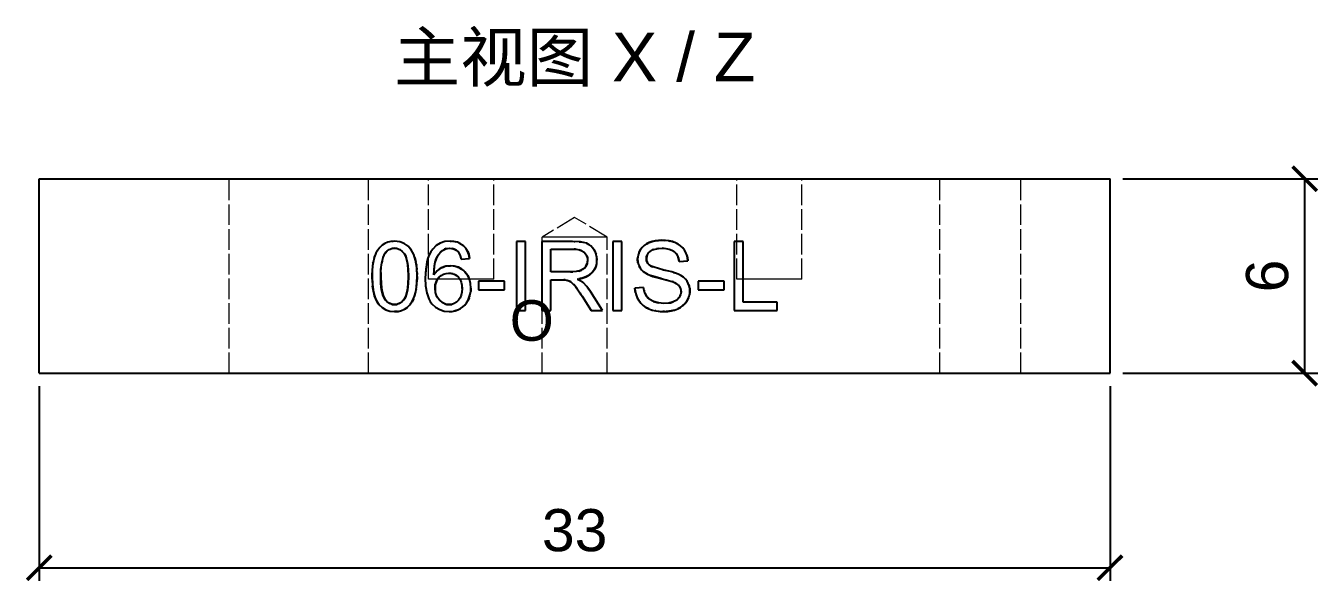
# Model space of a CAD drawing. Header units: millimetres. Extents: x 11 to 330, y 32 to 137.
# Drawn here: x 63.59 to 103.41, y 85.59 to 102.71 of the extents above; entities that cross this region are included whole.
import ezdxf
from ezdxf.enums import TextEntityAlignment as Align

# ---------------------------------------------------------------- set-up
doc = ezdxf.new("R2010")
doc.units = ezdxf.units.MM
doc.header["$LTSCALE"] = 0.5
doc.linetypes.add('DASHED', pattern=[1.524, 1.27, -0.254])
for name, color, linetype, lineweight in [('ANNOTATIONS', 7, 'CONTINUOUS', 18), ('DIMENSIONS', 7, 'CONTINUOUS', 18), ('HIDDEN', 7, 'DASHED', 13), ('VISIBLE', 7, 'CONTINUOUS', 25)]:
    doc.layers.add(name, color=color, linetype=linetype, lineweight=lineweight)
doc.styles.add('CJK', font='Arial Unicode.ttf')
doc.styles.add('OpenSansCondensed-Light', font='OpenSansCondensed-Light.ttf')
doc.dimstyles.new('EZDXF', dxfattribs={"dimtxt": 0.25, "dimasz": 0.175, "dimexe": 0.375, "dimexo": 0.125, "dimgap": 0.1, "dimtad": 1, "dimlfac": 100, "dimzin": 12, "dimdsep": 46, "dimtxsty": 'OpenSansCondensed-Light', "dimblk": 'ARCHTICK', "dimcen": 2.5, "dimazin": 3, "dimtfac": 0.5, "dimtmove": 2, "dimatfit": 3})

# ---------------------------------------------------------------- blocks, each defined once
blk = doc.blocks.new('_ARCHTICK')
at = {"color": 0, "linetype": 'BYBLOCK', "const_width": 0.15}
blk.add_lwpolyline([(-0.5, -0.5), (0.5, 0.5)], dxfattribs=at)

msp = doc.modelspace()

# ---------------------------------------------------------------- linework, layer by layer
at = {"layer": 'HIDDEN'}
for p, q in [((69.85, 92), (69.85, 98)), ((74.15, 92), (74.15, 98)), ((75.995, 94.9), (75.995, 98)), ((78.005, 94.9), (78.005, 98)), ((85.495, 94.9), (85.495, 98)), ((87.505, 94.9), (87.505, 98)), ((91.75, 92), (91.75, 98)), ((94.25, 92), (94.25, 98)), ((80.5, 96.80386), (79.495, 96.2)), ((81.505, 96.2), (80.5, 96.80386)), ((79.495, 92), (79.495, 96.2)), ((81.505, 92), (81.505, 96.2))]:
    msp.add_line(p, q, dxfattribs=at)
for points in [[(74.15, 98), (74.0961, 98), (73.93708, 98), (73.68094, 98), (73.3405, 98), (72.93285, 98), (72.47842, 98), (72, 98), (71.52158, 98), (71.06715, 98), (70.6595, 98), (70.31906, 98), (70.06292, 98), (69.9039, 98), (69.85, 98)], [(78.005, 98), (77.9798, 98), (77.90547, 98), (77.78574, 98), (77.62661, 98), (77.43605, 98), (77.22363, 98), (77, 98), (76.77637, 98), (76.56395, 98), (76.37339, 98), (76.21426, 98), (76.09453, 98), (76.0202, 98), (75.995, 98)], [(87.505, 98), (87.4798, 98), (87.40547, 98), (87.28574, 98), (87.12661, 98), (86.93605, 98), (86.72363, 98), (86.5, 98), (86.27637, 98), (86.06395, 98), (85.87339, 98), (85.71426, 98), (85.59453, 98), (85.5202, 98), (85.495, 98)], [(94.25, 98), (94.21866, 98), (94.12621, 98), (93.97729, 98), (93.77936, 98), (93.54235, 98), (93.27815, 98), (93, 98), (92.72185, 98), (92.45765, 98), (92.22064, 98), (92.02271, 98), (91.87379, 98), (91.78134, 98), (91.75, 98)], [(74.56392, 95.94763), (74.6757, 96.01739), (74.80532, 96.05899)], [(74.85993, 96.06749), (74.88035, 96.06954)], [(74.90876, 96.07145), (74.94921, 96.07243)], [(74.94921, 96.07243), (74.99618, 96.07109)], [(75.0027, 96.07068), (75.03131, 96.06821)], [(75.03148, 96.0682), (75.14649, 96.0456), (75.2496, 96.0035)], [(75.2496, 96.0035), (75.31545, 95.96228)], [(76.12467, 95.82863), (76.23269, 95.93529), (76.35795, 96.01148), (76.50044, 96.05719), (76.66016, 96.07243)], [(76.70063, 96.07149), (76.73217, 96.06937)], [(76.81144, 96.05803), (76.82748, 96.05457)], [(76.84054, 96.05143), (76.93341, 96.01973)], [(81.505, 96.2), (81.4798, 96.2), (81.40547, 96.2), (81.28574, 96.2), (81.12661, 96.2), (80.93605, 96.2), (80.72363, 96.2), (80.5, 96.2), (80.27637, 96.2), (80.06395, 96.2), (79.87339, 96.2), (79.71426, 96.2), (79.59453, 96.2), (79.5202, 96.2), (79.495, 96.2)], [(80.43034, 96.06372), (80.48505, 96.06316)], [(80.5038, 96.0627), (80.6344, 96.05471)], [(80.75695, 96.03663), (80.8628, 96.0064)], [(82.61949, 95.91717), (82.72543, 95.99221)], [(82.75044, 96.00544), (82.79868, 96.02744)], [(83.26958, 96.0977), (83.40445, 96.08224)], [(83.43275, 96.07687), (83.60627, 96.02381)], [(83.60627, 96.02381), (83.64316, 96.00708)], [(74.34836, 95.63491), (74.42284, 95.7858)], [(74.4273, 95.79284), (74.4907, 95.87708), (74.56392, 95.94763)], [(74.6222, 95.63951), (74.58911, 95.55428), (74.5628, 95.45252)], [(74.86781, 95.84824), (74.76773, 95.80855), (74.68351, 95.73555)], [(75.22741, 95.7154), (75.13336, 95.80129), (75.08114, 95.82935), (75.02546, 95.84748)], [(75.33059, 95.95086), (75.40327, 95.88289)], [(75.46293, 95.80468), (75.5441, 95.6458)], [(75.5441, 95.6458), (75.57289, 95.56534)], [(75.89683, 94.93179), (75.91107, 95.21913), (75.95379, 95.46438), (75.98583, 95.57122), (76.02499, 95.66755), (76.07127, 95.75335), (76.12467, 95.82863)], [(76.3775, 95.7484), (76.37397, 95.74503)], [(76.49062, 95.82637), (76.42507, 95.78799)], [(76.6442, 95.85765), (76.5388, 95.84376)], [(76.72291, 95.84983), (76.6442, 95.85765)], [(76.90541, 95.74591), (76.84537, 95.79758)], [(76.98748, 95.58565), (76.93182, 95.71162)], [(77.18297, 95.7956), (77.19397, 95.77555)], [(80.48213, 95.82789), (80.44195, 95.82863)], [(80.63966, 95.80626), (80.52097, 95.82564)], [(80.78806, 95.7314), (80.71565, 95.77875)], [(80.84089, 95.67265), (80.78806, 95.7314)], [(80.87452, 95.61053), (80.85303, 95.65397)], [(80.95638, 95.9574), (80.99378, 95.92897)], [(81.0307, 95.89414), (81.04019, 95.88388)], [(81.13121, 95.74468), (81.14574, 95.711)], [(81.15819, 95.67637), (81.17641, 95.60562)], [(82.4439, 95.57732), (82.45833, 95.65289), (82.48374, 95.72593)], [(82.76282, 95.6906), (82.72289, 95.61096)], [(82.82843, 95.75825), (82.76282, 95.6906)], [(82.90274, 95.80246), (82.82843, 95.75825)], [(83.01786, 95.83675), (82.92689, 95.81219)], [(83.20066, 95.85185), (83.09795, 95.84758)], [(83.57144, 95.74881), (83.51094, 95.78888), (83.43903, 95.81913), (83.35572, 95.83957), (83.26099, 95.85019)], [(83.69279, 95.56727), (83.64368, 95.66904), (83.57144, 95.74881)], [(83.68096, 95.98725), (83.79982, 95.90023)], [(83.80171, 95.89844), (83.88417, 95.7996)], [(83.88417, 95.7996), (83.94695, 95.67653)], [(83.95057, 95.6667), (83.95694, 95.64799)], [(83.96955, 95.60346), (83.97337, 95.58689)], [(74.25739, 95.09853), (74.28459, 95.39197)], [(74.2892, 95.41851), (74.32063, 95.55295)], [(74.55447, 95.4089), (74.53597, 95.26817), (74.52596, 95.1067)], [(75.60463, 95.44718), (75.62114, 95.35277)], [(75.62506, 95.32306), (75.63379, 95.2365)], [(75.63667, 95.19637), (75.63732, 95.18589)], [(76.16567, 95.22522), (76.1575, 95.08359)], [(76.1861, 95.37134), (76.17196, 95.28284)], [(76.19439, 95.40985), (76.18645, 95.37309)], [(76.19493, 95.08653), (76.26076, 95.15791), (76.33428, 95.21576)], [(76.47961, 95.28536), (76.55572, 95.30521)], [(76.57499, 95.30861), (76.59447, 95.31141)], [(76.67322, 95.31636), (76.75358, 95.31159)], [(77.00409, 95.52243), (76.99453, 95.56106)], [(80.71246, 95.18033), (80.75264, 95.20318)], [(80.8801, 95.37328), (80.89763, 95.48325)], [(80.89763, 95.48325), (80.882, 95.58957)], [(81.18786, 95.48325), (81.18257, 95.39979), (81.1667, 95.32147)], [(82.48806, 95.29734), (82.45065, 95.40824)], [(82.62114, 95.13002), (82.56214, 95.18652), (82.51497, 95.24888)], [(82.90302, 95.28343), (83.03771, 95.23818), (83.2188, 95.19228)], [(83.97338, 95.58688), (83.97556, 95.5764)], [(74.27056, 94.68905), (74.25663, 94.90086)], [(75.64154, 94.88936), (75.63269, 94.73208)], [(75.63732, 95.18588), (75.64117, 95.10014)], [(75.6425, 95.04079), (75.64288, 94.98549)], [(76.1029, 94.14017), (76.05461, 94.20508), (76.01275, 94.27971), (75.94835, 94.45816), (75.90971, 94.67552), (75.89683, 94.93179)], [(78.005, 94.9), (77.9798, 94.9), (77.90547, 94.9), (77.78574, 94.9), (77.62661, 94.9), (77.43605, 94.9), (77.22363, 94.9), (77, 94.9), (76.77637, 94.9), (76.56395, 94.9), (76.37339, 94.9), (76.21426, 94.9), (76.09453, 94.9), (76.0202, 94.9), (75.995, 94.9)], [(76.1566, 95.03338), (76.17875, 95.06531)], [(76.62098, 95.08562), (76.53581, 95.07768), (76.45735, 95.05388), (76.38561, 95.01419), (76.32058, 94.95864)], [(76.7991, 95.0471), (76.76028, 95.06318)], [(76.91702, 94.95864), (76.85776, 95.01179)], [(77.03233, 94.67016), (77.01988, 94.75532), (76.99651, 94.83179), (76.96222, 94.89956), (76.91702, 94.95864)], [(77.08919, 95.15263), (77.11801, 95.12408)], [(77.26333, 94.88184), (77.29202, 94.7603), (77.30158, 94.62704)], [(80.16551, 94.87969), (80.09512, 94.881)], [(80.18645, 94.87861), (80.18262, 94.87884)], [(80.21398, 94.87641), (80.21008, 94.87678)], [(80.25185, 94.87084), (80.22228, 94.8755)], [(80.2779, 94.86347), (80.25185, 94.87084)], [(80.34566, 94.83459), (80.29495, 94.85753)], [(80.44494, 94.76099), (80.38028, 94.81425)], [(80.44623, 95.12634), (80.63099, 95.15093)], [(80.62857, 94.91032), (80.58852, 94.90422)], [(80.66937, 94.86147), (80.67347, 94.85904)], [(80.68152, 94.85418), (80.70306, 94.84046)], [(80.70747, 94.8375), (80.70748, 94.8375)], [(80.71946, 94.82918), (80.72623, 94.82428)], [(80.75831, 94.79828), (80.84745, 94.70718)], [(82.65582, 95.10344), (82.62562, 95.12636)], [(82.83914, 95.00861), (82.74208, 95.05079)], [(83.29173, 94.88377), (83.20621, 94.90506)], [(83.33973, 95.16391), (83.56048, 95.10387)], [(83.50193, 94.82484), (83.34664, 94.86959)], [(83.58593, 94.79107), (83.53153, 94.81425)], [(83.58491, 95.09608), (83.68971, 95.0566)], [(83.68971, 95.0566), (83.77836, 95.00981), (83.8543, 94.95704)], [(83.8666, 94.94693), (83.96398, 94.83964)], [(83.96398, 94.83964), (84.02206, 94.72419)], [(87.505, 94.9), (87.4798, 94.9), (87.40547, 94.9), (87.28574, 94.9), (87.12661, 94.9), (86.93605, 94.9), (86.72363, 94.9), (86.5, 94.9), (86.27637, 94.9), (86.06395, 94.9), (85.87339, 94.9), (85.71426, 94.9), (85.59453, 94.9), (85.5202, 94.9), (85.495, 94.9)], [(75.60864, 94.55016), (75.5784, 94.42094)], [(75.63269, 94.73207), (75.61628, 94.59511)], [(76.20327, 94.5392), (76.22237, 94.45192), (76.25455, 94.36728)], [(76.91557, 94.24828), (76.96763, 94.32103), (77.00482, 94.40574), (77.02713, 94.50242), (77.03456, 94.61108)], [(77.29513, 94.51964), (77.26277, 94.37123)], [(80.47177, 94.73308), (80.44495, 94.76098)], [(80.67097, 94.46373), (80.57231, 94.60674)], [(80.72639, 94.37889), (80.70449, 94.41271)], [(80.87213, 94.67848), (80.88966, 94.65713)], [(80.88967, 94.65713), (80.89735, 94.64751)], [(82.43023, 94.31764), (82.39745, 94.39773), (82.37463, 94.48202)], [(82.62454, 94.64301), (82.63746, 94.56511)], [(82.64669, 94.52786), (82.65943, 94.48754)], [(82.66129, 94.4824), (82.66318, 94.47733)], [(82.66461, 94.47359), (82.67131, 94.45712)], [(83.65137, 94.75401), (83.63211, 94.76631)], [(83.69662, 94.71788), (83.69254, 94.7217)], [(83.75685, 94.63276), (83.72309, 94.68872)], [(83.76559, 94.4175), (83.78113, 94.51385)], [(83.7787, 94.55378), (83.77419, 94.58008)], [(84.04071, 94.42115), (84.01279, 94.32804)], [(84.03276, 94.68993), (84.04651, 94.62351)], [(84.04861, 94.46988), (84.04297, 94.43266)], [(74.46596, 94.12058), (74.44129, 94.1539)], [(74.94921, 93.9), (74.80364, 93.91379), (74.67457, 93.95515), (74.56201, 94.02408), (74.46596, 94.12058)], [(74.67091, 94.25625), (74.76394, 94.17029), (74.81535, 94.14212), (74.87002, 94.12382)], [(75.0284, 94.12386), (75.08309, 94.14224), (75.13452, 94.17055), (75.22758, 94.25693)], [(75.43232, 94.12433), (75.33595, 94.02553)], [(75.56596, 94.38107), (75.53354, 94.29641)], [(76.63549, 93.9), (76.47976, 93.91501), (76.33908, 93.96004), (76.21346, 94.0351), (76.1029, 94.14017)], [(76.27287, 94.33143), (76.33032, 94.25061)], [(76.44993, 94.15942), (76.49684, 94.1388)], [(76.71041, 94.123), (76.78755, 94.14938), (76.85836, 94.19392)], [(77.18881, 94.20659), (77.09519, 94.08429), (76.97797, 93.99142)], [(77.21524, 94.25482), (77.18881, 94.20659)], [(77.25763, 94.35568), (77.24635, 94.3248)], [(82.43554, 94.3069), (82.43359, 94.31079)], [(82.54727, 94.14647), (82.5277, 94.1683)], [(82.67406, 94.04128), (82.61466, 94.084)], [(82.76651, 94.31745), (82.78173, 94.30371)], [(82.78937, 94.29728), (82.79655, 94.29149)], [(82.79657, 94.29148), (82.80178, 94.28743)], [(82.81572, 94.27713), (82.92639, 94.21563)], [(83.08832, 94.16683), (83.2529, 94.15251)], [(83.2529, 94.15251), (83.39739, 94.16331)], [(83.41173, 94.16572), (83.42617, 94.16844)], [(83.44923, 94.1734), (83.45735, 94.17534)], [(83.53734, 94.2004), (83.63436, 94.24989)], [(83.64365, 94.25628), (83.64697, 94.25866)], [(83.81897, 94.06918), (83.74113, 94.01702)], [(83.74251, 94.36557), (83.75481, 94.39004)], [(75.06759, 93.90885), (75.03482, 93.9045)], [(75.27098, 93.98004), (75.17502, 93.93553), (75.06761, 93.90885)], [(76.78109, 93.91439), (76.63549, 93.9)], [(76.97797, 93.99142), (76.91581, 93.95844)], [(82.98313, 93.92421), (82.87753, 93.94966), (82.78199, 93.98417)], [(83.21898, 93.90057), (83.00618, 93.92008)], [(83.32157, 93.90127), (83.26596, 93.9)], [(83.4735, 93.9191), (83.4735, 93.9191)], [(83.67592, 93.98344), (83.57989, 93.94625)], [(74.15, 92), (74.0961, 92), (73.93708, 92), (73.68094, 92), (73.3405, 92), (72.93285, 92), (72.47842, 92), (72, 92), (71.52158, 92), (71.06715, 92), (70.6595, 92), (70.31906, 92), (70.06292, 92), (69.9039, 92), (69.85, 92)], [(81.505, 92), (81.4798, 92), (81.40547, 92), (81.28574, 92), (81.12661, 92), (80.93605, 92), (80.72363, 92), (80.5, 92), (80.27637, 92), (80.06395, 92), (79.87339, 92), (79.71426, 92), (79.59453, 92), (79.5202, 92), (79.495, 92)], [(94.25, 92), (94.21866, 92), (94.12621, 92), (93.97729, 92), (93.77936, 92), (93.54235, 92), (93.27815, 92), (93, 92), (92.72185, 92), (92.45765, 92), (92.22064, 92), (92.02271, 92), (91.87379, 92), (91.78134, 92), (91.75, 92)]]:
    msp.add_lwpolyline(points, dxfattribs=at)
at = {"layer": 'VISIBLE'}
for p, q in [((64, 92), (64, 98)), ((64, 98), (97, 98)), ((97, 92), (97, 98)), ((78.70488, 96.06372), (78.70488, 93.93628)), ((78.98641, 96.06372), (78.70488, 96.06372)), ((78.98641, 93.93628), (78.98641, 96.06372)), ((79.48707, 96.06372), (79.48707, 93.93628)), ((80.43034, 96.06372), (79.48707, 96.06372)), ((81.67691, 96.06372), (81.67691, 93.93628)), ((81.95844, 96.06372), (81.67691, 96.06372)), ((81.95844, 93.93628), (81.95844, 96.06372)), ((85.41517, 96.06372), (85.41517, 93.93628)), ((85.6967, 96.06372), (85.41517, 96.06372)), ((85.6967, 94.18734), (85.6967, 96.06372)), ((79.7686, 95.1248), (79.7686, 95.82863)), ((79.7686, 95.82863), (80.44195, 95.82863)), ((77.00409, 95.52243), (77.26385, 95.54274)), ((83.71873, 95.44406), (83.98865, 95.46438)), ((77.53232, 94.83747), (77.53232, 94.5748)), ((78.33483, 94.83747), (77.53232, 94.83747)), ((78.33483, 94.5748), (78.33483, 94.83747)), ((80.37375, 95.1248), (79.7686, 95.1248)), ((79.7686, 93.93628), (79.7686, 94.881)), ((79.7686, 94.881), (80.09512, 94.881)), ((84.30211, 94.83747), (84.30211, 94.5748)), ((85.10462, 94.83747), (84.30211, 94.83747)), ((85.10462, 94.5748), (85.10462, 94.83747)), ((77.53232, 94.5748), (78.33483, 94.5748)), ((81.36201, 93.93628), (80.99195, 94.5153)), ((82.62454, 94.64301), (82.35897, 94.61979)), ((84.30211, 94.5748), (85.10462, 94.5748)), ((80.72639, 94.37889), (81.00792, 93.93628)), ((86.74446, 94.18734), (85.6967, 94.18734)), ((86.74446, 93.93628), (86.74446, 94.18734)), ((78.70488, 93.93628), (78.98641, 93.93628)), ((79.48707, 93.93628), (79.7686, 93.93628)), ((81.00792, 93.93628), (81.36201, 93.93628)), ((81.67691, 93.93628), (81.95844, 93.93628)), ((85.41517, 93.93628), (86.74446, 93.93628)), ((64, 92), (97, 92))]:
    msp.add_line(p, q, dxfattribs=at)
for points in [[(74.94921, 96.07243), (74.83931, 96.06481), (74.73802, 96.04162), (74.64604, 96.00256), (74.56392, 95.94763)], [(74.80532, 96.05899), (74.85993, 96.06749)], [(74.88035, 96.06954), (74.90876, 96.07145)], [(75.2496, 96.0035), (75.10939, 96.05532), (74.94921, 96.07243)], [(74.99618, 96.07109), (75.0027, 96.07068)], [(75.03131, 96.06821), (75.03148, 96.0682)], [(75.46293, 95.80468), (75.36764, 95.91921), (75.2496, 96.0035)], [(76.66016, 96.07243), (76.50269, 96.05764), (76.35936, 96.01212), (76.23277, 95.93535), (76.12467, 95.82863)], [(77.07157, 95.93166), (76.98498, 95.99367), (76.88703, 96.03775), (76.77845, 96.06387), (76.66016, 96.07243)], [(76.66016, 96.07243), (76.70063, 96.07149)], [(76.73217, 96.06937), (76.81144, 96.05803)], [(76.82748, 96.05457), (76.84054, 96.05143)], [(76.93341, 96.01973), (77.00591, 95.981), (77.07157, 95.93166)], [(80.8628, 96.0064), (80.77719, 96.0322), (80.67562, 96.05005), (80.43034, 96.06372)], [(80.48505, 96.06316), (80.5038, 96.0627)], [(80.6344, 96.05471), (80.75695, 96.03663)], [(81.09934, 95.80396), (81.05156, 95.8708), (80.99614, 95.92696), (80.93317, 95.9722), (80.8628, 96.0064)], [(80.8628, 96.0064), (80.95638, 95.9574)], [(82.79868, 96.02744), (82.71666, 95.98724), (82.64461, 95.9384), (82.58287, 95.8809), (82.53166, 95.81484)], [(82.72543, 95.99221), (82.75044, 96.00544)], [(83.18905, 96.1), (82.98491, 96.08202), (82.88946, 96.05934), (82.79868, 96.02744)], [(82.79868, 96.02744), (82.88893, 96.05919), (82.98407, 96.08186), (83.18905, 96.1)], [(83.60627, 96.02381), (83.51144, 96.05744), (83.41008, 96.08123), (83.18905, 96.1)], [(83.18905, 96.1), (83.26958, 96.0977)], [(83.40445, 96.08224), (83.43275, 96.07687)], [(83.88417, 95.7996), (83.83014, 95.86934), (83.76564, 95.93002), (83.69091, 95.98151), (83.60627, 96.02381)], [(83.64316, 96.00708), (83.68096, 95.98725)], [(74.33318, 95.59281), (74.29793, 95.46265), (74.2738, 95.31677), (74.25996, 95.15712), (74.25554, 94.98549)], [(74.32063, 95.55295), (74.33318, 95.59281)], [(74.56392, 95.94763), (74.49135, 95.87782), (74.42871, 95.79503), (74.37603, 95.69979), (74.33318, 95.59281)], [(74.33318, 95.59281), (74.34836, 95.63491)], [(74.42284, 95.7858), (74.4273, 95.79284)], [(74.52401, 94.98549), (74.53078, 95.20365), (74.55321, 95.40158), (74.5948, 95.57151), (74.62387, 95.64301), (74.65897, 95.70383)], [(74.65897, 95.70383), (74.6222, 95.63951)], [(74.65897, 95.70383), (74.7169, 95.77022), (74.78435, 95.81803), (74.861, 95.84671), (74.94631, 95.8562)], [(74.68351, 95.73555), (74.65897, 95.70383)], [(74.94631, 95.8562), (74.86781, 95.84824)], [(75.02546, 95.84748), (74.94631, 95.8562)], [(74.94631, 95.8562), (75.03429, 95.84532), (75.11487, 95.81259), (75.18747, 95.75834), (75.25178, 95.68351)], [(75.25178, 95.68351), (75.22741, 95.7154)], [(75.37441, 94.98549), (75.36674, 95.22611), (75.34375, 95.42266), (75.30543, 95.57512), (75.25178, 95.68351)], [(75.25178, 95.68351), (75.28393, 95.62779), (75.31046, 95.56031), (75.34818, 95.39594), (75.36836, 95.20142), (75.37441, 94.98549)], [(75.31545, 95.96228), (75.33059, 95.95086)], [(75.40327, 95.88289), (75.46293, 95.80468)], [(75.59499, 95.48832), (75.53841, 95.65973), (75.46293, 95.80468)], [(75.5441, 95.6458), (75.5441, 95.6458)], [(76.12467, 95.82863), (76.06595, 95.74461), (76.01698, 95.64999), (75.97736, 95.54614), (75.94653, 95.43444), (75.90837, 95.19234), (75.89683, 94.93179)], [(76.23061, 95.52533), (76.26905, 95.60583), (76.31427, 95.67666), (76.36628, 95.73746), (76.42507, 95.78799)], [(76.37397, 95.74503), (76.29428, 95.64785), (76.23061, 95.52533)], [(76.42507, 95.78799), (76.3775, 95.7484)], [(76.42507, 95.78799), (76.52711, 95.84027), (76.6442, 95.85765)], [(76.5388, 95.84376), (76.49062, 95.82637)], [(76.6442, 95.85765), (76.71861, 95.8507), (76.78711, 95.82973), (76.84944, 95.79474), (76.90541, 95.74591)], [(76.84537, 95.79758), (76.78685, 95.82984), (76.72291, 95.84983)], [(76.90541, 95.74591), (76.96238, 95.65437), (77.00409, 95.52243)], [(76.93182, 95.71162), (76.90541, 95.74591)], [(77.26385, 95.54274), (77.24029, 95.65862), (77.2005, 95.76266), (77.14422, 95.85391), (77.07157, 95.93166)], [(77.07157, 95.93166), (77.13285, 95.8683), (77.18297, 95.7956)], [(77.19397, 95.77555), (77.23793, 95.66668), (77.26385, 95.54274)], [(80.44195, 95.82863), (80.54972, 95.82285), (80.64412, 95.80505), (80.7239, 95.77467), (80.78806, 95.7314)], [(80.52097, 95.82564), (80.48213, 95.82789)], [(80.71565, 95.77875), (80.63966, 95.80626)], [(80.78806, 95.7314), (80.83596, 95.67947), (80.87027, 95.62067), (80.89081, 95.55517), (80.89763, 95.48325)], [(80.85303, 95.65397), (80.84089, 95.67265)], [(80.882, 95.58957), (80.87452, 95.61053)], [(80.99378, 95.92897), (81.0307, 95.89414)], [(81.04019, 95.88388), (81.09934, 95.80396)], [(81.18786, 95.48325), (81.18236, 95.56895), (81.16577, 95.65108), (81.13808, 95.72947), (81.09934, 95.80396)], [(81.09934, 95.80396), (81.13121, 95.74468)], [(81.14574, 95.711), (81.15819, 95.67637)], [(81.17641, 95.60562), (81.18786, 95.48325)], [(82.53166, 95.81484), (82.49175, 95.74368), (82.46314, 95.66968), (82.44596, 95.59298), (82.44024, 95.51372)], [(82.48374, 95.72593), (82.53166, 95.81484)], [(82.53166, 95.81484), (82.61949, 95.91717)], [(82.71161, 95.53259), (82.71894, 95.59632), (82.74095, 95.65529), (82.77755, 95.70931), (82.82843, 95.75825)], [(82.72289, 95.61096), (82.71161, 95.53259)], [(82.76282, 95.6906), (82.76282, 95.6906)], [(82.82843, 95.75825), (82.89743, 95.80008), (82.98336, 95.82931), (83.08494, 95.84634), (83.20066, 95.85185)], [(82.92689, 95.81219), (82.90274, 95.80246)], [(83.09795, 95.84758), (83.01786, 95.83675)], [(83.20066, 95.85185), (83.3132, 95.84571), (83.41326, 95.82684), (83.49967, 95.79464), (83.57144, 95.74881)], [(83.26099, 95.85019), (83.20066, 95.85185)], [(83.57144, 95.74881), (83.6281, 95.69064), (83.67151, 95.6201), (83.70165, 95.53769), (83.71873, 95.44406)], [(83.79982, 95.90023), (83.80171, 95.89844)], [(83.98865, 95.46438), (83.97946, 95.55522), (83.95899, 95.64151), (83.92721, 95.72303), (83.88417, 95.7996)], [(83.94695, 95.67653), (83.95057, 95.6667)], [(83.95694, 95.64799), (83.96955, 95.60346)], [(74.28459, 95.39197), (74.2892, 95.41851)], [(74.5628, 95.45252), (74.55447, 95.4089)], [(75.57289, 95.56534), (75.59499, 95.48832)], [(75.64288, 94.98549), (75.6315, 95.26307), (75.59499, 95.48832)], [(75.59499, 95.48832), (75.60463, 95.44718)], [(75.62114, 95.35277), (75.62506, 95.32306)], [(75.63379, 95.2365), (75.63667, 95.19637)], [(76.1566, 95.03338), (76.17557, 95.30939), (76.19827, 95.42575), (76.23061, 95.52533)], [(76.38734, 95.2467), (76.32155, 95.2071), (76.26113, 95.15825), (76.1566, 95.03338)], [(76.17196, 95.28284), (76.16567, 95.22522)], [(76.18645, 95.37309), (76.1861, 95.37134)], [(76.23061, 95.52533), (76.19439, 95.40985)], [(76.33428, 95.21576), (76.38734, 95.2467)], [(76.67322, 95.31636), (76.52694, 95.29893), (76.38734, 95.2467)], [(76.38734, 95.2467), (76.47961, 95.28536)], [(76.55572, 95.30521), (76.57499, 95.30861)], [(76.59447, 95.31141), (76.67322, 95.31636)], [(77.11801, 95.12408), (77.02195, 95.20778), (76.91524, 95.26819), (76.79863, 95.30441), (76.67322, 95.31636)], [(76.75358, 95.31159), (76.84601, 95.29296), (76.93275, 95.26026), (77.01381, 95.21348), (77.08919, 95.15263)], [(76.99453, 95.56106), (76.98748, 95.58565)], [(80.84103, 95.29241), (80.77127, 95.21651), (80.67559, 95.16471)], [(80.75264, 95.20318), (80.80168, 95.24335), (80.84103, 95.29241)], [(80.89763, 95.48325), (80.88347, 95.38401), (80.84103, 95.29241)], [(80.84103, 95.29241), (80.8801, 95.37328)], [(81.04129, 95.10158), (81.10546, 95.18373), (81.1514, 95.2751), (81.17882, 95.37516), (81.18786, 95.48325)], [(81.1667, 95.32147), (81.11808, 95.20469), (81.04129, 95.10158)], [(82.44024, 95.51372), (82.4439, 95.57732)], [(82.44024, 95.51372), (82.45889, 95.37434), (82.51497, 95.24888)], [(82.45065, 95.40824), (82.44024, 95.51372)], [(82.51497, 95.24888), (82.48806, 95.29734)], [(82.51497, 95.24888), (82.55748, 95.19182), (82.60964, 95.13977), (82.74208, 95.05079)], [(82.79433, 95.34393), (82.75815, 95.38346), (82.73227, 95.42814), (82.71676, 95.47789), (82.71161, 95.53259)], [(82.71161, 95.53259), (82.71678, 95.4778), (82.73229, 95.4281), (82.75814, 95.38348), (82.79433, 95.34393)], [(83.2188, 95.19228), (82.95093, 95.26554), (82.85618, 95.30426), (82.79433, 95.34393)], [(82.79433, 95.34393), (82.83795, 95.31383), (82.90302, 95.28343)], [(83.71873, 95.44406), (83.69279, 95.56727)], [(83.97337, 95.58689), (83.97338, 95.58688)], [(83.97556, 95.5764), (83.98865, 95.46438)], [(74.25554, 94.98549), (74.25739, 95.09853)], [(74.25554, 94.98549), (74.26618, 94.73285), (74.30135, 94.49885), (74.3298, 94.3912), (74.36636, 94.29138), (74.41161, 94.20071), (74.46596, 94.12058)], [(74.25663, 94.90086), (74.25554, 94.98549)], [(74.52596, 95.1067), (74.52401, 94.98549)], [(74.52401, 94.98549), (74.53167, 94.74545), (74.55467, 94.54922), (74.59299, 94.3968), (74.64664, 94.28819)], [(74.64664, 94.28819), (74.61451, 94.34402), (74.58799, 94.41152), (74.55026, 94.57573), (74.53007, 94.76993), (74.52401, 94.98549)], [(75.25178, 94.28892), (75.30543, 94.39776), (75.34375, 94.55013), (75.36674, 94.74604), (75.37441, 94.98549)], [(75.37441, 94.98549), (75.36834, 94.77031), (75.34813, 94.57642), (75.31039, 94.41237), (75.28388, 94.34486), (75.25178, 94.28892)], [(75.56596, 94.38107), (75.60086, 94.5109), (75.62477, 94.65613), (75.63849, 94.81491), (75.64288, 94.98549)], [(75.63732, 95.18589), (75.63732, 95.18588)], [(75.64117, 95.10014), (75.6425, 95.04079)], [(75.64288, 94.98549), (75.64154, 94.88936)], [(75.89683, 94.93179), (75.90746, 94.6974), (75.94236, 94.48215), (76.00623, 94.29345), (76.05031, 94.21182), (76.1029, 94.14017)], [(76.1575, 95.08359), (76.1566, 95.03338)], [(76.17875, 95.06531), (76.19493, 95.08653)], [(76.32058, 94.95864), (76.26661, 94.89021), (76.22807, 94.81189), (76.20494, 94.72368), (76.19723, 94.62559)], [(76.19723, 94.62559), (76.20479, 94.72279), (76.22777, 94.81107), (76.26638, 94.88984), (76.32058, 94.95864)], [(76.32058, 94.95864), (76.38547, 95.01409), (76.45736, 95.05388), (76.53598, 95.07772), (76.62098, 95.08562)], [(76.76028, 95.06318), (76.69332, 95.08001), (76.62098, 95.08562)], [(76.62098, 95.08562), (76.70613, 95.07774), (76.78411, 95.05393), (76.8545, 95.01415), (76.91702, 94.95864)], [(76.85776, 95.01179), (76.7991, 95.0471)], [(76.91702, 94.95864), (76.96888, 94.88856), (77.00566, 94.80683), (77.02743, 94.71408), (77.03456, 94.61108)], [(77.30158, 94.62704), (77.2905, 94.77003), (77.25647, 94.90154), (77.1989, 95.01998), (77.11801, 95.12408)], [(77.11801, 95.12408), (77.20423, 95.01126), (77.26333, 94.88184)], [(80.09512, 94.881), (80.25185, 94.87084)], [(80.18262, 94.87884), (80.16551, 94.87969)], [(80.21008, 94.87678), (80.18645, 94.87861)], [(80.22228, 94.8755), (80.21398, 94.87641)], [(80.25185, 94.87084), (80.31664, 94.8487), (80.38028, 94.81425)], [(80.29495, 94.85753), (80.2779, 94.86347)], [(80.38028, 94.81425), (80.34566, 94.83459)], [(80.67559, 95.16471), (80.54407, 95.13456), (80.37375, 95.1248)], [(80.37375, 95.1248), (80.44623, 95.12634)], [(80.38028, 94.81425), (80.44796, 94.758), (80.52322, 94.67203)], [(80.58852, 94.90422), (80.72728, 94.9312), (80.85029, 94.97265), (80.95554, 95.02933), (81.04129, 95.10158)], [(80.75831, 94.79828), (80.68646, 94.85113), (80.58852, 94.90422)], [(80.58852, 94.90422), (80.66937, 94.86147)], [(81.04129, 95.10158), (80.96419, 95.03528), (80.8697, 94.9813), (80.75783, 94.93965), (80.62857, 94.91032)], [(80.63099, 95.15093), (80.67559, 95.16471)], [(80.67347, 94.85904), (80.68152, 94.85418)], [(80.67559, 95.16471), (80.71246, 95.18033)], [(80.70306, 94.84046), (80.70747, 94.8375)], [(80.70748, 94.8375), (80.71946, 94.82918)], [(80.72623, 94.82428), (80.75831, 94.79828)], [(80.99195, 94.5153), (80.87906, 94.67014), (80.75831, 94.79828)], [(82.62562, 95.12636), (82.62114, 95.13002)], [(82.74208, 95.05079), (82.65582, 95.10344)], [(82.74208, 95.05079), (82.90986, 94.98436), (83.15277, 94.91801)], [(83.15277, 94.91801), (82.83914, 95.00861)], [(83.15277, 94.91801), (83.38727, 94.85872), (83.53153, 94.81425)], [(83.20621, 94.90506), (83.15277, 94.91801)], [(83.68971, 95.0566), (83.49825, 95.12237), (83.2188, 95.19228)], [(83.2188, 95.19228), (83.33973, 95.16391)], [(83.34664, 94.86959), (83.29173, 94.88377)], [(83.53153, 94.81425), (83.50193, 94.82484)], [(83.53153, 94.81425), (83.64565, 94.75781), (83.72309, 94.68872)], [(83.56048, 95.10387), (83.58491, 95.09608)], [(83.96398, 94.83964), (83.91308, 94.90305), (83.85013, 94.96035), (83.77551, 95.01153), (83.68971, 95.0566)], [(83.8543, 94.95704), (83.8666, 94.94693)], [(84.05251, 94.53707), (84.04702, 94.61988), (84.03046, 94.69804), (84.00277, 94.77136), (83.96398, 94.83964)], [(74.44129, 94.1539), (74.38077, 94.2594), (74.33215, 94.38375), (74.29541, 94.52697), (74.27056, 94.68905)], [(75.5784, 94.42094), (75.56596, 94.38107)], [(75.61628, 94.59511), (75.60864, 94.55016)], [(75.63269, 94.73208), (75.63269, 94.73207)], [(76.19723, 94.62559), (76.20327, 94.5392)], [(76.25455, 94.36728), (76.21156, 94.49352), (76.19723, 94.62559)], [(77.03456, 94.61108), (77.02736, 94.50404), (77.00534, 94.40736), (76.96812, 94.32189), (76.91557, 94.24828)], [(77.03456, 94.61108), (77.03233, 94.67016)], [(77.21524, 94.25482), (77.25305, 94.34267), (77.28005, 94.4341), (77.29622, 94.52896), (77.30158, 94.62704)], [(77.30158, 94.62704), (77.29513, 94.51964)], [(80.44495, 94.76098), (80.44494, 94.76099)], [(80.52322, 94.67203), (80.47177, 94.73308)], [(80.52322, 94.67203), (80.72639, 94.37889)], [(80.57231, 94.60674), (80.52322, 94.67203)], [(80.70449, 94.41271), (80.67097, 94.46373)], [(80.84745, 94.70718), (80.87213, 94.67848)], [(80.88966, 94.65713), (80.88967, 94.65713)], [(80.89735, 94.64751), (80.99195, 94.5153)], [(82.35897, 94.61979), (82.36838, 94.51633), (82.39096, 94.41791), (82.42679, 94.32484), (82.47579, 94.2374)], [(82.37463, 94.48202), (82.35897, 94.61979)], [(82.71234, 94.38107), (82.6557, 94.49835), (82.62454, 94.64301)], [(82.63746, 94.56511), (82.64669, 94.52786)], [(82.65943, 94.48754), (82.66129, 94.4824)], [(82.66318, 94.47733), (82.66461, 94.47359)], [(82.67131, 94.45712), (82.71234, 94.38107)], [(83.63211, 94.76631), (83.58593, 94.79107)], [(83.69254, 94.7217), (83.65137, 94.75401)], [(83.72309, 94.68872), (83.69662, 94.71788)], [(83.78113, 94.51385), (83.76607, 94.41894), (83.72091, 94.33173)], [(83.72309, 94.68872), (83.76664, 94.60759), (83.78113, 94.51385)], [(83.75481, 94.39004), (83.76559, 94.4175)], [(83.77419, 94.58008), (83.75685, 94.63276)], [(83.78113, 94.51385), (83.7787, 94.55378)], [(83.95528, 94.21708), (83.9977, 94.29316), (84.02813, 94.37195), (84.04642, 94.45332), (84.05251, 94.53707)], [(84.02206, 94.72419), (84.03276, 94.68993)], [(84.04297, 94.43266), (84.04071, 94.42115)], [(84.04651, 94.62351), (84.05251, 94.53707)], [(84.05251, 94.53707), (84.04861, 94.46988)], [(74.46596, 94.12058), (74.56226, 94.02388), (74.67598, 93.9545), (74.80568, 93.91338), (74.94921, 93.9)], [(74.64664, 94.28819), (74.67091, 94.25625)], [(74.94921, 94.11478), (74.86242, 94.12572), (74.78274, 94.15862), (74.71071, 94.2131), (74.64664, 94.28819)], [(74.87002, 94.12382), (74.94921, 94.11478)], [(75.25178, 94.28892), (75.18772, 94.21353), (75.11569, 94.15881), (75.036, 94.12577), (74.94921, 94.11478)], [(74.94921, 94.11478), (75.0284, 94.12386)], [(74.94921, 93.9), (75.0597, 93.90766), (75.16144, 93.93097), (75.25371, 93.97026), (75.33595, 94.02553)], [(75.22758, 94.25693), (75.25178, 94.28892)], [(75.33595, 94.02553), (75.27098, 93.98004)], [(75.33595, 94.02553), (75.40846, 94.09564), (75.47096, 94.17865), (75.52342, 94.27402), (75.56596, 94.38107)], [(75.53354, 94.29641), (75.48702, 94.20476), (75.43232, 94.12433)], [(76.1029, 94.14017), (76.2131, 94.03538), (76.33972, 93.95976), (76.48126, 93.91471), (76.63549, 93.9)], [(76.25455, 94.36728), (76.27287, 94.33143)], [(76.41491, 94.17935), (76.32316, 94.25879), (76.25455, 94.36728)], [(76.33032, 94.25061), (76.41491, 94.17935)], [(76.41491, 94.17935), (76.44993, 94.15942)], [(76.63113, 94.11478), (76.52038, 94.13095), (76.41491, 94.17935)], [(76.49684, 94.1388), (76.56304, 94.12078), (76.63113, 94.11478)], [(76.91557, 94.24828), (76.85352, 94.19014), (76.78526, 94.14829), (76.71102, 94.12313), (76.63113, 94.11478)], [(76.63113, 94.11478), (76.71041, 94.123)], [(76.85836, 94.19392), (76.91557, 94.24828)], [(76.97797, 93.99142), (77.04958, 94.04232), (77.11306, 94.10333), (77.16829, 94.17425), (77.21524, 94.25482)], [(77.18881, 94.20659), (77.18881, 94.20659)], [(77.24635, 94.3248), (77.21524, 94.25482)], [(77.26277, 94.37123), (77.25763, 94.35568)], [(82.43359, 94.31079), (82.43023, 94.31764)], [(82.47579, 94.2374), (82.43554, 94.3069)], [(82.47579, 94.2374), (82.53664, 94.15809), (82.60813, 94.08933), (82.69003, 94.03133), (82.78199, 93.98417)], [(82.5277, 94.1683), (82.47579, 94.2374)], [(82.61466, 94.084), (82.54727, 94.14647)], [(82.78199, 93.98417), (82.67406, 94.04128)], [(82.92639, 94.21563), (82.8008, 94.28818), (82.75183, 94.33208), (82.71234, 94.38107)], [(82.71234, 94.38107), (82.76651, 94.31745)], [(82.78173, 94.30371), (82.78937, 94.29728)], [(82.79655, 94.29149), (82.79657, 94.29148)], [(82.80178, 94.28743), (82.81572, 94.27713)], [(83.2529, 94.15251), (83.08115, 94.16818), (82.92639, 94.21563)], [(82.92639, 94.21563), (83.08832, 94.16683)], [(83.53734, 94.2004), (83.404, 94.16439), (83.2529, 94.15251)], [(83.39739, 94.16331), (83.41173, 94.16572)], [(83.42617, 94.16844), (83.44923, 94.1734)], [(83.45735, 94.17534), (83.53734, 94.2004)], [(83.72091, 94.33173), (83.6446, 94.25696), (83.53734, 94.2004)], [(83.63436, 94.24989), (83.64365, 94.25628)], [(83.64697, 94.25866), (83.72091, 94.33173)], [(83.67592, 93.98344), (83.76115, 94.02901), (83.83632, 94.08316), (83.90111, 94.14588), (83.95528, 94.21708)], [(83.74113, 94.01702), (83.67592, 93.98344)], [(83.72091, 94.33173), (83.74251, 94.36557)], [(83.95528, 94.21708), (83.89384, 94.13785), (83.81897, 94.06918)], [(84.01279, 94.32804), (83.95528, 94.21708)], [(75.03482, 93.9045), (74.94921, 93.9)], [(75.06761, 93.90885), (75.06759, 93.90885)], [(76.63549, 93.9), (76.72829, 93.90566), (76.81646, 93.92274), (76.89976, 93.95134), (76.97797, 93.99142)], [(76.91581, 93.95844), (76.78109, 93.91439)], [(82.78199, 93.98417), (82.88782, 93.94666), (83.0043, 93.9204), (83.13062, 93.90501), (83.26596, 93.9)], [(83.00618, 93.92008), (82.98313, 93.92421)], [(83.26596, 93.9), (83.21898, 93.90057)], [(83.26596, 93.9), (83.37612, 93.90513), (83.48135, 93.92065), (83.58137, 93.94673), (83.67592, 93.98344)], [(83.4735, 93.9191), (83.32157, 93.90127)], [(83.57989, 93.94625), (83.4735, 93.9191)]]:
    msp.add_lwpolyline(points, dxfattribs=at)

# ---------------------------------------------------------------- texts
at = {"layer": 'ANNOTATIONS', "style": 'CJK'}
msp.add_text('主视图 X / Z', height=1.5, dxfattribs=at).set_placement((80.5, 101), align=Align.CENTER)
msp.add_text('O', height=1.25, dxfattribs=at).set_placement((78.5, 93))

# ---------------------------------------------------------------- dimensions: what is measured, and where the dimension line sits
at = {"layer": 'DIMENSIONS'}
msp.add_linear_dim(base=(103, 92), p1=(97, 92), p2=(97, 98), angle=90, dimstyle='EZDXF', override={"dimtxt": 1.3, "dimasz": 0.75, "dimexe": 0.4, "dimexo": 0.4, "dimgap": 0.5, "dimdec": 4, "dimlfac": 1, "dimzin": 8, "dimtxsty": 'CJK', "dimclrd": 7, "dimclre": 7, "dimclrt": 7}, dxfattribs=at).render()
msp.add_linear_dim(base=(64, 86), p1=(64, 92), p2=(97, 92), dimstyle='EZDXF', override={"dimtxt": 1.3, "dimasz": 0.75, "dimexe": 0.4, "dimexo": 0.4, "dimgap": 0.5, "dimdec": 4, "dimlfac": 1, "dimzin": 8, "dimtxsty": 'CJK', "dimclrd": 7, "dimclre": 7, "dimclrt": 7}, dxfattribs=at).render()

doc.saveas('drawing.dxf')
